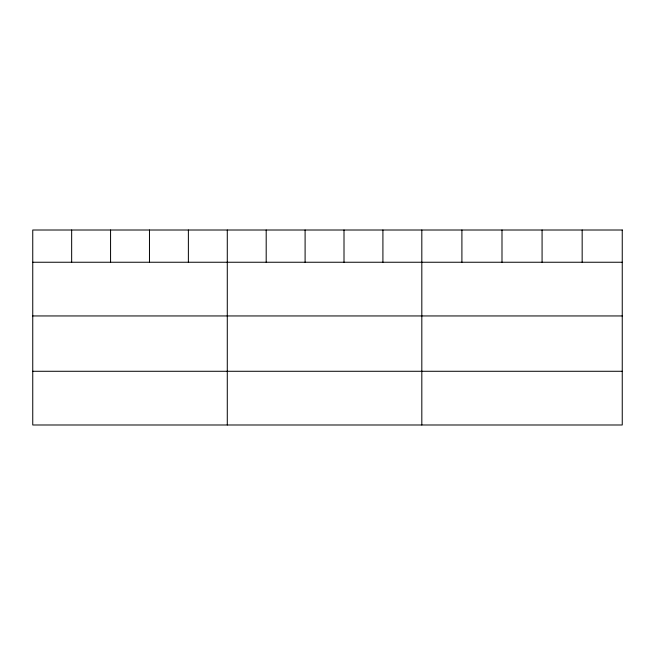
<?xml version="1.0" encoding="UTF-8"?>
<svg xmlns="http://www.w3.org/2000/svg" width="655" height="655" viewBox="0 0 655 655"><rect width="100%" height="100%" fill="white"/><g stroke="black" fill="none" stroke-linecap="round" stroke-linejoin="round"><path stroke-width="0.98" d="M32.75 262.246L622.25 262.246M32.75 315.947L622.25 315.947M32.75 371.279L622.25 371.279M582.164 230.011L582.164 262.246M542.078 230.011L542.078 262.246M501.992 230.011L501.992 262.246M461.906 230.011L461.906 262.246M421.82 230.011L421.82 424.989M382.913 230.011L382.913 262.246M344.006 230.011L344.006 262.246M305.099 230.011L305.099 262.246M266.192 230.011L266.192 262.246M227.285 230.011L227.285 424.989M188.378 230.011L188.378 262.246M149.471 230.011L149.471 262.246M110.564 230.011L110.564 262.246M71.657 230.011L71.657 262.246M622.25 230.011L32.75 230.011L32.75 424.989L622.25 424.989L622.25 230.011"/></g></svg>
